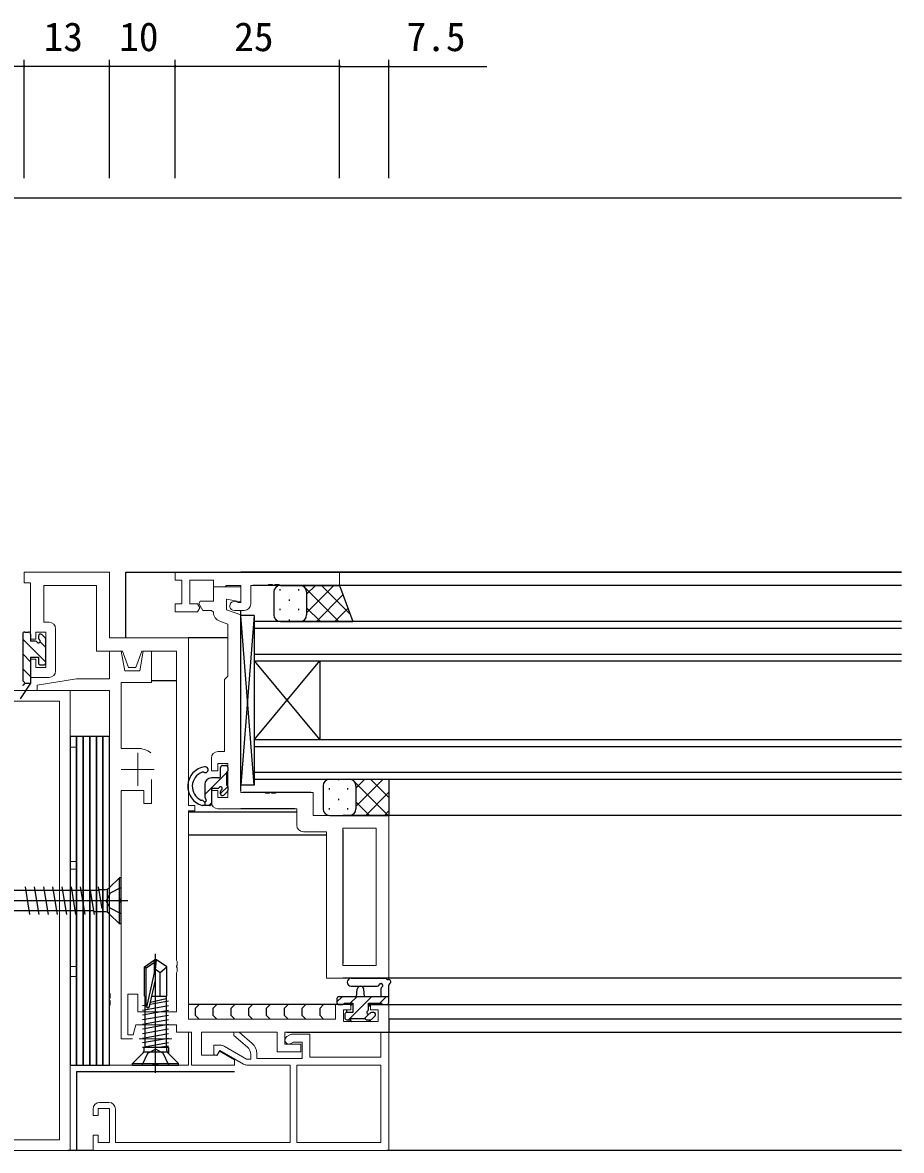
# Model space of a CAD drawing. Units: millimetres, scale not verified. Extents: x -567 to 567, y -403 to 403.
# Drawn here: x 76.6 to 210.3, y -84.1 to 87.6 of the extents above; entities that cross this region are included whole.
import ezdxf
from ezdxf.enums import TextEntityAlignment as Align

# ---------------------------------------------------------------- set-up
doc = ezdxf.new("R2010")
doc.units = ezdxf.units.MM
doc.header["$LTSCALE"] = 2
doc.layers.add('0-2_YKK_11', color=7, linetype='Continuous', lineweight=18)
for name, color, linetype in [('0-3_YKK_12', 2, 'Continuous'), ('0-4_YKK_13', 4, 'Continuous'), ('0-6_YKK_D', 6, 'Continuous')]:
    doc.layers.add(name, color=color, linetype=linetype)
doc.styles.add('ＭＳ ゴシック', font='')
doc.styles.get('ＭＳ ゴシック').set_extended_font_data('MS Gothic')

msp = doc.modelspace()

# ---------------------------------------------------------------- linework, layer by layer
at = {"layer": '0-2_YKK_11'}
for p, q in [((110.29, -1.899), (108.79, -1.899)), ((81.59, -11.099), (81.59, -4.699)), ((125.29, -35.029), (125.29, -55.969)), ((131.09, -71.099), (118.29, -71.099)), ((88.29, -76.799), (89.69, -76.799))]:
    msp.add_line(p, q, dxfattribs=at)
at = {"layer": '0-2_YKK_11', "color": 2}
for p, q in [((94.09, -23.599), (94.09, -28.599)), ((91.59, -26.099), (96.59, -26.099)), ((96.79, -64.599), (96.79, -69.599)), ((94.29, -67.099), (99.29, -67.099))]:
    msp.add_line(p, q, dxfattribs=at)
at = {"layer": '0-2_YKK_11'}
for points in [[(125.39, -62.699), (126.49, -62.699), (126.49, -61.899), (124.19, -61.899), (124.19, -64.099), (101.79, -64.099), (101.79, -32.399), (102.79, -32.399), (102.79, -31.599), (101.79, -31.599), (101.79, -6.099), (89.79, -6.099), (89.79, 3.901), (76.79, 3.901), (76.79, 2.271), (77.79, 2.271), (77.79, -6.299), (78.59, -6.299), (78.59, -5.199), (80.09, -5.199), (80.09, -10.599), (78.59, -10.599), (78.59, -9.299), (77.79, -9.299), (77.79, -12.099), (80.59, -12.099)], [(99.79, 3.901), (124.79, 3.901), (124.79, 1.901), (115.748, 1.901), (115.565, 2.021), (115.015, 2.021), (114.832, 1.901), (114.748, 1.901), (114.565, 2.021), (114.015, 2.021), (113.832, 1.901), (111.29, 1.901), (111.29, -0.899)], [(109.21, -0.639), (109.39, -0.699), (109.79, -0.699), (109.79, 1.901), (107.59, 1.901), (107.39, 1.701), (105.59, 1.701), (105.59, 2.701), (101.99, 2.701), (101.99, -0.899), (103.163, -0.899), (103.529, -1.532), (103.202, -2.099), (99.79, -2.099), (99.79, -0.899), (100.79, -0.899), (100.79, 2.701), (99.79, 2.701), (99.79, 3.901)], [(80.59, -3.699), (79.79, -3.699), (79.79, 1.901), (87.79, 1.901), (87.79, -8.099), (91.78, -8.099), (92.69, -10.599), (93.79, -10.599), (94.7, -8.099), (99.99, -8.099)], [(109.79, -29.599), (109.79, -2.599), (107.59, -1.799), (107.59, -0.211), (109.79, -0.599), (109.79, 1.701), (105.59, 1.701), (105.59, -0.499), (103.563, -0.499), (103.367, -0.839), (103.979, -1.899), (105.29, -1.899), (105.59, -2.191)], [(106.576, -3.558), (107.79, -4), (107.79, -11.899), (107.59, -12.099), (107.29, -12.399), (107.29, -23.399), (106.29, -23.399)], [(94.09, -22.899), (91.59, -22.899), (91.59, -12.899), (96.19, -12.899), (96.19, -8.099), (94.919, -8.099), (94.39, -11.099), (92.119, -11.099), (91.59, -8.099), (89.79, -8.099), (89.79, -12.299), (84.79, -12.299), (78.79, -13.299), (78.79, -14.099), (89.79, -14.099), (89.79, -60.141), (89.91, -60.324), (89.91, -60.874), (89.79, -61.058), (89.79, -61.141), (89.91, -61.324), (89.91, -61.874), (89.79, -62.058), (89.79, -71.099), (96.332, -71.099), (96.515, -70.979), (97.065, -70.979), (97.248, -71.099), (101.79, -71.099), (101.79, -66.099), (100.04, -66.099)], [(99.99, -8.099), (99.99, -55.141), (100.11, -55.324), (100.11, -55.874), (99.99, -56.058), (99.99, -56.141), (100.11, -56.324), (100.11, -56.874), (99.99, -57.058), (99.99, -62.999), (94.09, -62.999), (94.09, -60.299), (92.59, -60.299), (92.59, -66.499), (93.39, -66.499), (93.79, -64.999), (99.99, -64.999), (99.99, -66.099), (102.29, -66.099), (102.29, -71.099), (108.79, -71.099), (108.79, -70.299), (106.522, -68.989), (106.169, -69.599), (103.79, -69.599), (103.79, -66.099), (115.29, -66.099), (115.29, -69.099), (118.89, -69.099), (118.89, -67.899), (116.49, -67.899), (116.49, -66.099), (132.29, -66.099), (132.29, -61.899), (129.49, -61.899), (129.49, -62.699), (130.66, -62.699), (130.66, -64.469), (125.39, -64.469), (125.39, -62.699)], [(58.79, -14.099), (83.79, -14.099), (83.79, -21.099), (84.79, -21.099), (84.79, -22.729), (83.79, -22.729), (83.79, -40.099), (84.79, -40.099), (84.79, -41.299), (83.79, -41.299), (83.79, -56.099), (84.79, -56.099), (84.79, -57.599), (83.79, -57.599), (83.79, -84.099), (58.79, -84.099)], [(60.42, -82.469), (82.16, -82.469), (82.16, -15.729), (60.42, -15.729)], [(105.29, -24.399), (105.29, -26.299), (106.29, -26.299), (106.29, -25.199), (107.79, -25.199), (107.79, -30.399), (106.29, -30.399), (106.29, -29.299), (105.29, -29.299), (105.29, -31.099)], [(93.303, -67.099), (91.59, -67.099), (91.59, -46.558), (91.47, -46.374), (91.47, -45.824), (91.59, -45.641), (91.59, -29.299), (94.99, -29.299), (94.99, -31.299), (96.19, -31.299), (96.19, -27.649)], [(119.29, -35.599), (122.79, -35.599), (122.79, -57.899), (132.29, -57.899), (132.29, -33.099), (120.79, -33.099), (120.79, -29.599), (115.248, -29.599), (115.065, -29.719), (114.515, -29.719), (114.332, -29.599), (114.248, -29.599), (114.065, -29.719), (113.515, -29.719), (113.332, -29.599), (109.79, -29.599)], [(106.29, -32.099), (118.29, -32.099), (118.29, -34.599)], [(110.766, -68.364), (108.69, -66.586), (108.69, -66.099), (109.506, -66.099), (111.491, -67.801)], [(116.79, -66.78), (117.449, -66.399), (120.29, -66.399), (120.29, -69.899), (131.09, -69.899), (131.09, -66.099), (132.29, -66.099), (132.29, -84.099)], [(110.169, -70.965), (106.573, -68.889), (106.14, -69.639), (105.69, -69.519), (105.69, -68.099), (106.737, -68.099)], [(107.237, -68.233), (110.642, -70.199), (111.29, -70.199), (111.29, -69.503)], [(112.19, -69.319), (112.19, -70.099), (119.09, -70.099), (119.09, -67.599), (117.771, -67.599), (117.39, -67.819)], [(90.69, -77.799), (90.69, -82.899), (117.29, -82.899), (117.29, -71.099), (110.669, -71.099)], [(132.29, -84.099), (87.29, -84.099), (87.29, -81.799), (88.09, -81.799), (88.09, -82.899), (89.79, -82.899), (89.79, -77.699), (88.09, -77.699), (88.09, -78.799), (87.29, -78.799), (87.29, -77.799)]]:
    msp.add_lwpolyline(points, dxfattribs=at)
for points in [[(125.29, -35.029), (125.29, -55.969), (130.36, -55.969), (130.36, -35.029)], [(131.09, -71.099), (118.29, -71.099), (118.29, -82.899), (131.09, -82.899)]]:
    msp.add_lwpolyline(points, close=True, dxfattribs=at)
for centre, radius, start, end in [((108.79, -1.199), 0.7, 53.1301, 270.00001), ((110.29, -0.899), 1, 270.00001, 359.99999), ((107.089, -2.148), 1.5, 181.62018, 250), ((80.59, -4.699), 1, 0.00001, 89.99999), ((80.59, -11.099), 1, 270.00001, 359.99999), ((94.09, -26.099), 3.2, 51.63348, 89.99999), ((106.29, -24.399), 1, 90.00001, 179.99999), ((106.29, -31.099), 1, 180.00001, 269.99999), ((119.29, -34.599), 1, 180.00001, 269.99999), ((117.09, -67.299), 0.6, 120, 300.00002), ((106.737, -69.099), 1, 59.99995, 89.99996), ((109.79, -69.503), 1.5, 359.99999, 49.41284), ((110.19, -69.319), 2, 359.99999, 49.41284), ((110.669, -70.099), 1, 239.99995, 269.99996), ((88.29, -77.799), 1, 90.00001, 179.99999), ((89.69, -77.799), 1, 0.00001, 89.99999)]:
    msp.add_arc(centre, radius, start, end, dxfattribs=at)
at = {"layer": '0-3_YKK_12'}
for p, q in [((51.79, 60.901), (210.29, 60.901)), ((92.29, 3.901), (210.29, 3.901)), ((92.29, -6.099), (92.29, 3.901)), ((210.29, 3.901), (109.79, 3.901)), ((210.29, 1.901), (111.59, 1.901)), ((109.79, -29.299), (109.79, -1.899)), ((111.79, -4.599), (210.29, -4.599)), ((107.79, -6.099), (101.79, -6.099)), ((210.29, -8.599), (111.79, -8.599)), ((111.79, -9.599), (111.79, -21.599)), ((111.79, -9.599), (121.79, -21.599)), ((111.79, -21.599), (121.79, -9.599)), ((121.79, -9.599), (121.79, -21.599)), ((99.99, -12.599), (96.19, -12.599)), ((111.79, -22.599), (210.29, -22.599)), ((210.29, -26.599), (111.79, -26.599)), ((120.403, -29.599), (110.09, -29.599)), ((118.29, -32.599), (101.807, -32.599)), ((117.99, -32.099), (109.79, -32.099)), ((210.29, -33.099), (125.29, -33.099)), ((125.29, -35.324), (125.29, -55.669)), ((122.79, -36.099), (101.79, -36.099)), ((210.29, -57.899), (125.29, -57.899)), ((126.79, -61.899), (101.79, -61.899)), ((129.19, -61.899), (210.29, -61.899)), ((132.29, -64.099), (132.29, -66.099)), ((210.29, -64.099), (132.29, -64.099)), ((116.79, -66.099), (210.29, -66.099)), ((87.29, -84.099), (83.49, -84.099)), ((210.29, -84.099), (131.99, -84.099))]:
    msp.add_line(p, q, dxfattribs=at)
for points in [[(210.29, -3.599), (111.79, -3.599), (111.79, -9.599), (210.29, -9.599)], [(210.29, -21.599), (111.79, -21.599), (111.79, -27.599), (210.29, -27.599)]]:
    msp.add_lwpolyline(points, dxfattribs=at)
at = {"layer": '0-4_YKK_13'}
for p, q in [((115.79, 1.901), (118.79, 1.901)), ((124.708, -3.599), (119.208, 1.901)), ((123.94, 1.901), (119.79, -2.249)), ((121.112, 1.901), (119.79, 0.579)), ((126.368, -2.431), (122.036, 1.901)), ((114.79, 0.901), (114.79, -2.599)), ((115.696, 1.348), (115.696, 1.148)), ((118.526, 1.348), (118.526, 1.148)), ((119.79, 0.901), (119.79, -2.599)), ((119.79, 0.901), (119.79, -2.599)), ((125.318, 0.451), (121.268, -3.599)), ((115.696, -1.682), (115.696, -1.882)), ((117.111, -0.267), (117.111, -0.467)), ((118.526, -1.682), (118.526, -1.882)), ((121.879, -3.599), (119.79, -1.51)), ((126.073, -1.623), (124.097, -3.599)), ((111.794, -2.699), (109.79, -2.699)), ((111.794, -2.699), (109.79, -28.499)), ((111.794, -28.499), (109.79, -2.699)), ((117.111, -3.297), (117.111, -3.497)), ((115.79, -3.599), (118.79, -3.599)), ((118.79, -3.599), (126.79, -3.599)), ((119.051, -3.599), (119.023, -3.572)), ((76.587, -5.499), (76.587, -12.48)), ((80.087, -9.787), (76.587, -6.287)), ((76.887, -5.199), (77.487, -5.199)), ((77.787, -5.499), (77.787, -6.599)), ((78.526, -6.599), (77.787, -6.599)), ((78.987, -5.799), (78.987, -6.138)), ((80.087, -7.542), (79.224, -6.679)), ((79.999, -6.087), (79.499, -5.587)), ((80.087, -9.899), (80.087, -6.299)), ((77.787, -9.732), (76.587, -8.532)), ((77.787, -8.999), (78.987, -8.999)), ((77.787, -8.999), (77.787, -13)), ((78.987, -8.999), (78.987, -9.899)), ((79.287, -10.199), (79.787, -10.199)), ((77.787, -11.977), (76.587, -10.777)), ((77.787, -13), (76.181, -15.339)), ((76.887, -13), (77.787, -13)), ((106.99, -25.499), (107.49, -25.499)), ((104.286, -29.947), (107.586, -26.647)), ((106.39, -27.399), (105.29, -27.399)), ((106.69, -27.099), (106.69, -25.799)), ((107.59, -26.499), (107.59, -28.499)), ((107.79, -25.799), (107.79, -26.299)), ((104.29, -28.399), (104.29, -30.349)), ((106.229, -28.999), (105.59, -28.999)), ((106.686, -29.792), (107.786, -28.693)), ((107.79, -28.699), (107.79, -29.299)), ((122.29, -28.599), (122.29, -32.099)), ((123.196, -28.973), (123.196, -29.173)), ((123.29, -27.599), (126.29, -27.599)), ((124.611, -27.599), (124.611, -27.758)), ((126.026, -28.973), (126.026, -29.173)), ((126.29, -27.599), (132.29, -27.599)), ((126.902, -27.808), (126.693, -27.599)), ((132.193, -33.099), (127.081, -27.987)), ((131.455, -27.599), (127.29, -31.764)), ((128.626, -27.599), (127.29, -28.935)), ((127.29, -28.599), (127.29, -32.099)), ((127.29, -28.599), (127.29, -32.099)), ((132.29, -30.368), (129.521, -27.599)), ((132.29, -27.599), (132.29, -33.099)), ((103.806, -30.799), (103.823, -30.799)), ((105.29, -29.299), (105.29, -31.299)), ((106.69, -29.799), (106.69, -29.46)), ((107.702, -29.511), (107.202, -30.011)), ((124.611, -30.588), (124.611, -30.788)), ((132.29, -29.592), (128.783, -33.099)), ((104.99, -31.599), (103.89, -31.599)), ((104.29, -31.06), (104.29, -31.599)), ((104.879, -31.599), (105.286, -31.192)), ((123.196, -32.003), (123.196, -32.203)), ((126.026, -32.003), (126.026, -32.203)), ((129.365, -33.099), (127.29, -31.025)), ((132.29, -32.42), (131.611, -33.099)), ((123.29, -33.099), (126.29, -33.099)), ((126.29, -33.099), (132.29, -33.099)), ((126.536, -33.099), (126.511, -33.074)), ((91.29, -42.599), (89.763, -44.126)), ((91.59, -42.599), (91.29, -42.599)), ((91.59, -49.599), (91.59, -42.599)), ((88.228, -44.549), (71.09, -44.549)), ((76.94, -43.999), (77.64, -48.199)), ((78.34, -43.999), (79.04, -48.199)), ((79.74, -43.999), (80.44, -48.199)), ((81.14, -43.999), (81.84, -48.199)), ((82.54, -43.999), (83.24, -48.199)), ((83.94, -43.999), (84.64, -48.199)), ((85.34, -43.999), (86.04, -48.199)), ((86.74, -43.999), (87.44, -48.199)), ((88.667, -47.279), (88.14, -43.999)), ((89.056, -44.419), (88.208, -44.419)), ((89.47, -47.779), (89.47, -44.419)), ((92.59, -46.099), (65.59, -46.099)), ((87.349, -47.649), (71.09, -47.649)), ((89.056, -47.779), (87.37, -47.779)), ((91.29, -49.599), (89.763, -48.072)), ((96.79, -72.302), (96.79, -54.173)), ((95.09, -56.145), (96.64, -55.099)), ((95.39, -56.304), (96.64, -55.461)), ((95.39, -62.151), (95.39, -56.304)), ((96.64, -55.099), (96.94, -55.099)), ((96.64, -57.061), (96.64, -55.099)), ((96.94, -55.099), (96.64, -55.099)), ((96.64, -57.061), (96.64, -55.461)), ((96.79, -56.606), (96.94, -55.099)), ((96.79, -58.206), (96.79, -55.099)), ((96.79, -56.498), (97.49, -56.999)), ((98.49, -56.145), (96.94, -55.099)), ((97.49, -56.999), (98.49, -56.145)), ((98.49, -60.599), (98.49, -56.145)), ((95.447, -62.309), (96.64, -57.061)), ((95.881, -62.206), (96.79, -58.206)), ((97.49, -60.599), (97.49, -56.999)), ((126.562, -57.899), (131.724, -57.899)), ((126.562, -59.099), (130.523, -59.102)), ((127.39, -60.699), (127.492, -59.555)), ((128.59, -60.699), (128.488, -59.555)), ((131.09, -59.519), (131.09, -60.699)), ((132.29, -61.599), (132.29, -58.919)), ((95.09, -60.599), (95.39, -60.599)), ((95.19, -61.693), (95.39, -61.649)), ((98.769, -61.387), (95.954, -61.884)), ((96.04, -61.507), (98.39, -60.993)), ((96.246, -60.599), (98.49, -60.599)), ((98.39, -60.599), (98.39, -68.399)), ((124.39, -61.48), (125.171, -60.699)), ((124.39, -60.999), (124.39, -61.599)), ((132.29, -60.699), (124.69, -60.699)), ((126.161, -64.199), (129.661, -60.699)), ((126.416, -61.699), (127.416, -60.699)), ((130.906, -61.699), (131.906, -60.699)), ((95.39, -61.984), (94.811, -62.087)), ((98.769, -62.087), (94.811, -62.787)), ((98.769, -62.787), (94.811, -63.487)), ((94.811, -64.187), (98.769, -63.487)), ((124.66, -61.899), (101.79, -61.899)), ((124.69, -61.899), (125.29, -61.899)), ((125.59, -63.399), (125.59, -63.899)), ((125.86, -62.699), (125.86, -63.102)), ((126.79, -61.899), (126.19, -61.899)), ((126.645, -61.899), (126.465, -62.079)), ((128.606, -63.999), (129.268, -63.337)), ((129.79, -61.899), (129.19, -61.899)), ((129.537, -61.899), (129.19, -62.247)), ((129.99, -63.099), (129.651, -63.099)), ((131.39, -61.899), (131.99, -61.899)), ((94.811, -64.887), (98.769, -64.187)), ((94.811, -65.587), (98.769, -64.887)), ((125.89, -64.199), (126.39, -64.199)), ((126.376, -64.201), (126.645, -64.469)), ((126.59, -63.999), (128.69, -63.999)), ((128.89, -64.199), (129.49, -64.199)), ((129.269, -64.201), (129.537, -64.469)), ((129.702, -64.111), (130.202, -63.611)), ((94.811, -66.287), (98.769, -65.587)), ((94.811, -66.987), (98.769, -66.287)), ((94.811, -67.687), (98.769, -66.987)), ((94.811, -68.387), (98.769, -67.687)), ((94.811, -68.399), (98.769, -68.399)), ((95.06, -68.892), (95.06, -68.399)), ((98.769, -68.212), (97.71, -68.399)), ((98.52, -68.892), (98.52, -68.399)), ((98.697, -68.399), (98.769, -68.387)), ((98.769, -68.443), (98.769, -69.3)), ((93.29, -70.869), (94.914, -69.246)), ((95.06, -69.099), (98.52, -69.099)), ((100.29, -70.869), (98.667, -69.246)), ((84.79, -72.099), (108.79, -72.099)), ((84.79, -72.099), (84.79, -84.099)), ((93.29, -71.099), (93.29, -70.869)), ((93.29, -70.869), (100.29, -70.869)), ((93.29, -71.099), (100.29, -71.099)), ((100.29, -71.099), (100.29, -70.869))]:
    msp.add_line(p, q, dxfattribs=at)
for points in [[(118.79, 1.901), (124.79, 1.901), (126.79, -3.592)], [(111.794, -2.699), (111.794, -28.499), (109.79, -28.499), (109.79, -2.699)], [(91.59, -49.599), (91.29, -49.599), (91.29, -42.599)], [(91.59, -44.098), (89.874, -44.954), (89.265, -46.099)], [(91.59, -48.1), (89.874, -47.244), (89.265, -46.099)], [(95.09, -60.599), (95.09, -56.145), (95.39, -56.304)], [(95.19, -60.599), (95.19, -61.693), (95.19, -68.399)], [(125.49, -61.699), (126.79, -61.699), (126.79, -63.099), (125.89, -63.099)], [(129.19, -62.638), (129.19, -61.699), (131.19, -61.699)], [(103.421, -61.899), (102.821, -62.499), (102.821, -63.499), (103.421, -64.099)], [(106.129, -61.899), (105.529, -62.499), (105.529, -63.499), (106.129, -64.099)], [(108.836, -61.899), (108.236, -62.499), (108.236, -63.499), (108.836, -64.099)], [(111.544, -61.899), (110.944, -62.499), (110.944, -63.499), (111.544, -64.099)], [(114.252, -61.899), (113.652, -62.499), (113.652, -63.499), (114.252, -64.099)], [(116.96, -61.899), (116.36, -62.499), (116.36, -63.499), (116.96, -64.099)], [(119.667, -61.899), (119.067, -62.499), (119.067, -63.499), (119.667, -64.099)], [(122.375, -61.899), (121.775, -62.499), (121.775, -63.499), (122.375, -64.099)], [(94.74, -71.099), (95.645, -69.284), (96.79, -68.675)], [(98.84, -71.099), (97.935, -69.284), (96.79, -68.675)]]:
    msp.add_lwpolyline(points, dxfattribs=at)
for points in [[(83.79, -21.099), (83.79, -71.099), (84.79, -71.099), (84.79, -21.099)], [(84.79, -21.099), (84.79, -71.099), (85.79, -71.099), (85.79, -21.099)], [(85.79, -21.099), (85.79, -71.099), (86.79, -71.099), (86.79, -21.099)], [(86.79, -21.099), (86.79, -71.099), (87.79, -71.099), (87.79, -21.099)], [(87.79, -21.099), (87.79, -71.099), (88.79, -71.099), (88.79, -21.099)], [(88.79, -21.099), (88.79, -71.099), (89.79, -71.099), (89.79, -21.099)]]:
    msp.add_lwpolyline(points, close=True, dxfattribs=at)
for centre, radius, start, end in [((115.79, 0.901), 1, 90, 180), ((118.79, 0.901), 1, 0, 90), ((118.79, 0.901), 1, 0, 90), ((115.79, -2.599), 1, 180, 270), ((118.79, -2.599), 1, 270, 0), ((118.79, -2.599), 1, 270, 0), ((76.887, -5.499), 0.3, 90, 180), ((77.487, -5.499), 0.3, 0, 90), ((78.526, -6.899), 0.3, 33.05573, 90), ((78.987, -6.599), 0.25, 213.05573, 56.94427), ((79.287, -5.799), 0.3, 45, 180), ((79.287, -6.138), 0.3, 180, 236.94427), ((79.787, -6.299), 0.3, 360, 45), ((79.287, -9.899), 0.3, 180, 270), ((79.787, -9.899), 0.3, 270, 360), ((76.587, -13), 0.3, 265.19062, 60), ((76.887, -12.48), 0.3, 180, 240), ((104.71, -28.693), 3.02, 98.2803, 254.24304), ((104.34, -26.149), 0.45, 241.48443, 98.2803), ((106.99, -25.799), 0.3, 90, 180), ((107.49, -25.799), 0.3, 360, 90), ((104.71, -28.693), 2.32, 111.12874, 243.42112), ((103.982, -26.808), 0.3, 61.48443, 111.12874), ((105.29, -28.399), 1, 90, 180), ((106.39, -27.099), 0.3, 270, 360), ((107.59, -26.299), 0.2, 270, 360), ((105.59, -29.299), 0.3, 90, 180), ((106.229, -28.699), 0.3, 270, 326.94427), ((106.69, -28.999), 0.25, 303.05573, 146.94427), ((107.59, -28.699), 0.2, 360, 90), ((123.29, -28.599), 1, 90, 180), ((126.29, -28.599), 1, 0, 90), ((126.29, -28.599), 1, 0, 90), ((103.806, -30.499), 0.3, 243.42112, 270), ((103.823, -31.099), 0.3, 31.78472, 90), ((104.29, -30.81), 0.25, 211.78472, 56.94427), ((104.59, -30.349), 0.3, 180, 236.94427), ((106.99, -29.46), 0.3, 123.05573, 180), ((106.99, -29.799), 0.3, 180, 315), ((107.49, -29.299), 0.3, 315, 360), ((104.99, -31.299), 0.3, 270, 360), ((123.29, -32.099), 1, 180, 270), ((126.29, -32.099), 1, 270, 0), ((126.29, -32.099), 1, 270, 0), ((89.056, -43.419), 1, 270, 315), ((89.056, -48.779), 1, 45, 90), ((126.563, -58.499), 0.6, 89.95977, 269.95977), ((131.724, -58.199), 0.3, 40.52878, 90), ((132.181, -57.809), 0.3, 220.52878, 280.52878), ((132.29, -58.399), 0.3, 300, 100.52878), ((127.99, -59.599), 0.5, 5.09207, 174.90793), ((130.524, -58.802), 0.3, 269.95977, 340.81024), ((131.09, -58.999), 0.3, 300, 160.81024), ((131.39, -59.519), 0.3, 120, 180), ((132.59, -58.919), 0.3, 120, 180), ((124.69, -60.999), 0.3, 90, 180), ((124.69, -61.599), 0.3, 180, 270), ((125.29, -61.699), 0.2, 270, 0), ((131.39, -61.699), 0.2, 180, 270), ((131.99, -61.599), 0.3, 270, 0), ((95.639, -62.151), 0.248, 180, 347.19096), ((125.89, -63.399), 0.3, 90, 180), ((129.19, -63.099), 0.25, 123.05573, 326.94427), ((128.89, -62.638), 0.3, 303.05573, 0), ((129.651, -63.399), 0.3, 90, 146.94427), ((129.99, -63.399), 0.3, 315, 90), ((125.89, -63.899), 0.3, 180, 270), ((126.39, -63.999), 0.2, 270, 0), ((128.89, -63.999), 0.2, 180, 270), ((129.49, -63.899), 0.3, 270, 315), ((94.56, -68.892), 0.5, 315, 0), ((99.02, -68.892), 0.5, 180, 225)]:
    msp.add_arc(centre, radius, start, end, dxfattribs=at)
at = {"layer": '0-6_YKK_D'}
for p, q in [((76.79, 80.901), (68.79, 80.901)), ((76.79, 63.901), (76.79, 81.901)), ((76.79, 63.901), (76.79, 81.901)), ((89.79, 80.901), (76.79, 80.901)), ((89.79, 63.901), (89.79, 81.901)), ((89.79, 63.901), (89.79, 81.901)), ((99.79, 80.901), (89.79, 80.901)), ((99.79, 63.901), (99.79, 81.901)), ((99.79, 63.901), (99.79, 81.901)), ((124.79, 80.901), (99.79, 80.901)), ((124.79, 63.901), (124.79, 81.901)), ((124.79, 63.901), (124.79, 81.901)), ((132.29, 63.901), (132.29, 81.901))]:
    msp.add_line(p, q, dxfattribs=at)
msp.add_lwpolyline([(124.79, 80.901), (132.29, 80.901), (147.19, 80.901)], dxfattribs=at)
for centre, start, end in [((76.79, 80.901), 0, 180), ((76.79, 80.901), 0, 180), ((76.79, 80.901), 180, 0), ((76.79, 80.901), 180, 0), ((89.79, 80.901), 0, 180), ((89.79, 80.901), 0, 180), ((89.79, 80.901), 180, 0), ((89.79, 80.901), 180, 0), ((99.79, 80.901), 0, 180), ((99.79, 80.901), 0, 180), ((99.79, 80.901), 180, 0), ((99.79, 80.901), 180, 0), ((124.79, 80.901), 0, 180), ((124.79, 80.901), 0, 180), ((124.79, 80.901), 180, 0), ((124.79, 80.901), 180, 0), ((132.29, 80.901), 0, 180), ((132.29, 80.901), 180, 0)]:
    msp.add_arc(centre, 0.106, start, end, dxfattribs=at)

# ---------------------------------------------------------------- texts
at = {"layer": '0-6_YKK_D', "style": 'ＭＳ ゴシック'}
for s, p in [('13', (79.77, 81.901)), ('10', (91.27, 81.901)), ('25', (108.77, 81.901)), ('7.5', (134.99, 81.901))]:
    msp.add_text(s, height=4.399, dxfattribs=at).set_placement(p, align=Align.BOTTOM_LEFT)

doc.saveas('drawing.dxf')
